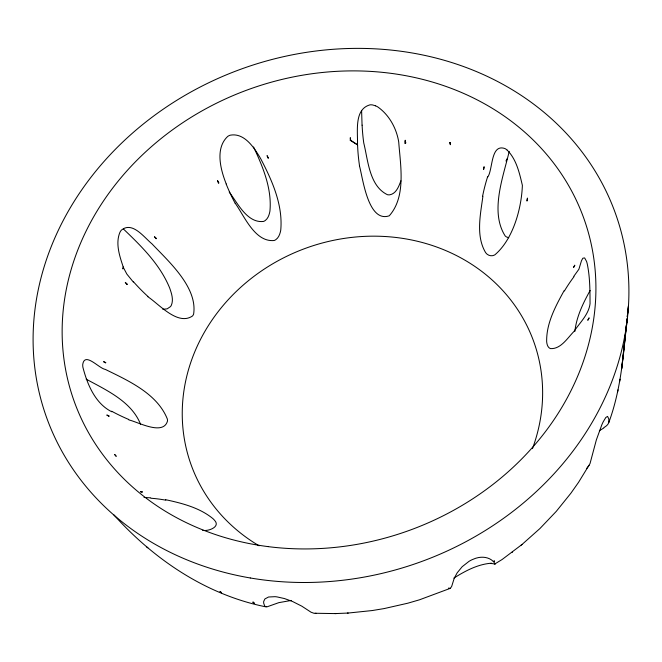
<?xml version="1.0" encoding="UTF-8"?>
<svg xmlns="http://www.w3.org/2000/svg" width="662" height="662" viewBox="0 0 662 662"><rect width="100%" height="100%" fill="white"/><g stroke="black" fill="none" stroke-linecap="round" stroke-linejoin="round"><path stroke-width="0.99" d="M357.497 144.821L350.281 140.352L350.306 137.688L350.728 140.319L357.497 144.821C357.919 131.821 353.905 109.28 369.984 104.853A6.86 4.22 11.7 0 1 372.714 104.977L375.536 105.821M574.873 331.397C576.478 316.767 583.065 303.188 590.14 290.486M625.739 331.025C622.959 361.94 619.649 393.253 608.792 422.571C607.997 424.822 605.995 426.336 604.001 427.487M625.962 328.981L626.401 324.901M626.624 322.866L627.063 318.786M627.278 316.75L628.495 305.53L627.262 316.825M626.376 325.042L621.668 368.751L626.955 321.989M626.6 322.99L627.038 318.877M123.157 266.885L122.859 268.921L123.48 267.721C119.839 256.732 115.171 243.773 119.896 232.379A6.976 3.782 -69.3 0 1 121.378 230.144C132.342 221.042 143.944 237.244 152.053 243.93C168.504 261.358 197.855 287.316 193.602 314.202A6.049 4.195 -75.4 0 1 192.493 315.997C177.706 326.093 158.921 303.999 147.899 296.775M482.904 196.233C480.496 214.405 475.597 236.02 485.709 252.752C487.704 255.59 491.734 256.724 494.795 254.895C513.083 239.445 521.524 208.654 522.376 185.36C519.463 173.088 516.484 159.368 507.208 150.142M619.632 381.577L620.112 379.185M617.547 392.194L618.018 389.852M608.792 422.571L608.792 418.823L607.559 416.406L605.804 417.49L603.115 421.992A8.076 0.761 -67.4 0 0 601.832 424.789L596.346 439.932L590.016 463.59L578.555 482.325L570.892 493.215L556.245 511.403L539.927 528.533L522.045 544.454L502.11 559.506L494.779 563.991M509.202 151.375C503.294 176.961 489.673 211.592 505.172 235.937A6.099 3.79 55.1 0 0 506.504 236.938L508.714 237.757M487.861 176.911C492.983 169.215 490.6 143.364 505.048 148.602A7.141 3.095 47.7 0 1 507.208 150.15M400.899 180.792C398.946 186.171 396.257 193.693 389.752 194.81A5.917 4.568 16.3 0 1 387.411 194.694C369.239 185.956 368.047 160.154 363.769 143.042A288.839 234.53 -11.5 0 1 362.114 125.159M507.299 158.466L505.975 160.965L506.463 161.247M564.173 290.56C555.6 306.192 546.249 323.321 546.663 341.683C546.92 344.281 547.673 347.484 550.354 348.593C560.78 349.379 567.508 337.951 573.987 331.422C579.796 322.675 588.683 314.624 590.049 303.717C589.983 290.494 589.991 277.08 587.285 264.072A7.572 1.216 79.6 0 0 586.565 261.44L584.629 257.915L582.841 258.213L581.476 260.737L578.894 269.244L573.813 276.302M589.114 465.361L586.697 468.406M521.226 545.091L522.045 544.454M511.834 552.472L512.57 551.918M453.9 578.067C465.32 570.909 477.856 564.173 491.494 563.197M493.289 561.442L494.564 561.086L493.289 561.442C488.937 557.065 482.159 556.37 476.458 558.066A14.2 3.542 -29.4 0 0 475.283 558.422L471.965 559.762A8.341 2.077 -29.4 0 0 468.986 561.368L462.167 566.722L457.161 572.837L454.223 578.274L451.674 586.424L450.309 588.336L419.485 599.805L407.8 603.206L384.125 608.585L372.185 610.554L348.22 613.045L335.278 613.591L313.838 613.235L311.024 612.193L301.806 606.169L292.604 601.518L284.478 598.564L277.097 596.917A8.234 1.589 10.3 0 0 275.028 596.677L268.557 597.008L264.932 598.92L263.691 601.444L263.642 603.032L264.775 606.251L266.993 606.847L278.818 602.652L291.288 600.434M450.177 588.352L448.563 588.055M315.236 613.384L316.13 613.293M202.646 530.312C208.34 531.561 221.067 526.77 214.389 520.125A6.587 1.696 38.7 0 0 212.841 518.561C199.51 507.646 182.025 503.228 165.533 499.678M350.281 140.352L350.728 140.319M335.278 613.591L336.255 613.558M347.36 613.07L348.22 613.045M150.663 497.816L146.012 497.592M162.835 309.295L167.18 308.848L170.482 306.614A5.966 4.262 -75.8 0 0 171.375 305.199C173.701 299.663 171.549 293.448 169.712 288.119C160.105 264.543 141.61 246.421 123.554 229.11M143.993 497.385L144.73 497.493M266.107 606.889C206.544 594.948 154.66 559.944 114.377 515.458M128.9 419.94C137.663 421.802 163.166 436.084 167.494 421.065A6.289 3.12 69.8 0 0 167.329 418.988C157.151 393.559 128.345 380.7 105.308 369.404C98.861 368.403 84.686 351.464 82.733 364.481A7.34 2.267 77.2 0 0 82.866 367.112C87.219 384.233 95.187 403.53 111.754 411.764M86.176 379.152C106.193 390.042 131.539 401.52 140.485 424.127A6.281 3.269 69.6 0 1 140.567 424.574M146.368 546.721L147.866 547.846M493.579 561.74L495.308 564.115M133.294 282.012L126.872 274.101L123.48 267.721M114.087 515.127L113.657 514.622M229.234 192.079C237.517 202.845 247.075 223.309 263.451 221.456A5.875 4.725 -31.6 0 0 265.346 220.438C268.209 218.237 269.318 214.546 269.93 211.137C272.032 188.695 262.93 166.898 253.571 146.989M235.184 203.201C244.245 215.812 254.862 242.441 274.151 240.513A5.917 4.667 -31.5 0 0 275.88 239.611C278.892 237.451 280.1 233.661 280.746 230.186C283.071 204.914 272.099 180.469 260.629 158.582C254.299 147.833 244.419 132.466 230.169 135.205A6.802 4.444 -29.9 0 0 227.703 136.43C214.927 148.379 220.512 169.571 226.247 183.97M359.4 165.715C362.718 176.986 367.824 223.202 389.281 215.795C406.344 196.54 400.436 165.492 398.723 142.032C396.555 128.387 389.206 114.981 377.837 106.979A13.637 8.292 11.8 0 0 376.231 106.127A11.378 6.943 11.7 0 0 375.528 105.829M362.064 125.168L361.601 110.471M404.871 141.585L404.921 143.563M491.014 563.528A352.821 33.257 -34 0 1 494.564 564.132M599.375 430.73A362.892 93.656 -69.2 0 1 603.843 428.016M259.132 545.802A182.05 165.037 -19.7 0 1 206.014 329.477A182.05 165.037 -19.7 0 1 437.317 247.249A182.05 165.037 -19.7 0 1 532.463 448.629M564.405 290.982A345.208 172.749 75.4 0 1 574.004 276.691M482.615 196.109A317.669 228.009 35.6 0 1 487.613 176.787M128.751 419.468A270.51 119.491 57.5 0 1 111.621 411.218M359.507 165.699A290.122 232.486 -10.9 0 1 357.571 144.812M150.944 498.246A354.046 130.414 48.1 0 1 165.839 500.174M235.134 203.234A270.129 207.885 -56.6 0 1 226.164 184.019M147.99 296.526A263.137 168.016 86.7 0 1 133.418 281.722M105.705 362.528L105.672 362.958L103.57 361.659L105.705 362.528M527.432 198.219L527.002 200.892L527.432 198.219M484.063 166.89L483.624 169.422L484.063 166.89M127.162 284.172L126.98 284.561L125.267 282.401L127.162 284.172M574.757 265.272L573.673 267.266L574.757 265.272M589.039 318.008L587.873 320.127L589.039 318.008M156.406 238.411L156.124 238.742L154.445 236.706L156.406 238.411M218.799 182.935L218.435 183.175L217.541 180.577L218.799 182.935M268.416 157.978L267.994 158.127L267.059 155.62L268.416 157.978M142.09 491.825L140.385 491.742L142.347 492.189L142.09 491.825M405.707 143.042L405.202 140.319L405.707 143.042M253.24 602.221L252.768 602.097L254.647 603.537L253.24 602.221M450.168 142.678L449.639 142.495L450.375 144.713L450.168 142.678M220.396 591.613L219.95 591.447L221.513 592.804L220.396 591.613M108.932 415.968L106.805 415.008L109.023 416.381L108.932 415.968M116.123 456.201L114.625 454.455L116.123 456.201M268.127 546.622A270.75 234.654 -19.7 0 0 584.513 220.297A270.75 234.654 -19.7 0 0 134.436 162.811A270.75 234.654 -19.7 0 0 268.127 546.622M250.294 577.976A302.178 262.218 -19.7 0 0 619.706 226.545A302.178 262.218 -19.7 0 0 123.016 141.784A302.178 262.218 -19.7 0 0 250.294 577.976"/></g></svg>
